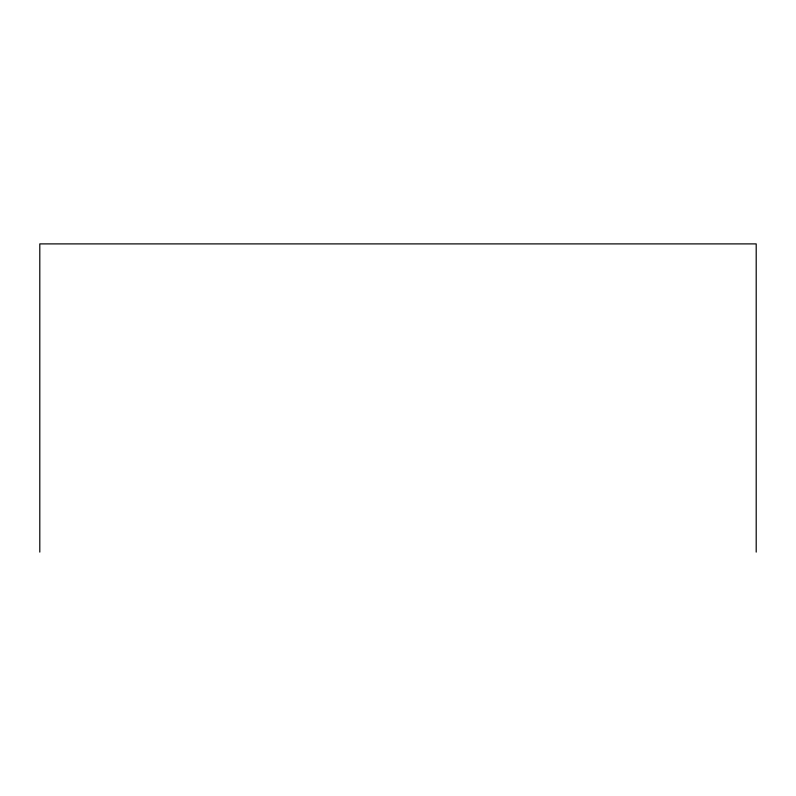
<?xml version="1.0" encoding="UTF-8"?>
<svg xmlns="http://www.w3.org/2000/svg" width="796" height="796" viewBox="0 0 796 796"><rect width="100%" height="100%" fill="white"/><g stroke="black" fill="none" stroke-linecap="round" stroke-linejoin="round"><path stroke-width="1.19" d="M756.2 552.106L756.2 243.894L39.8 243.894L39.8 552.106"/></g></svg>
